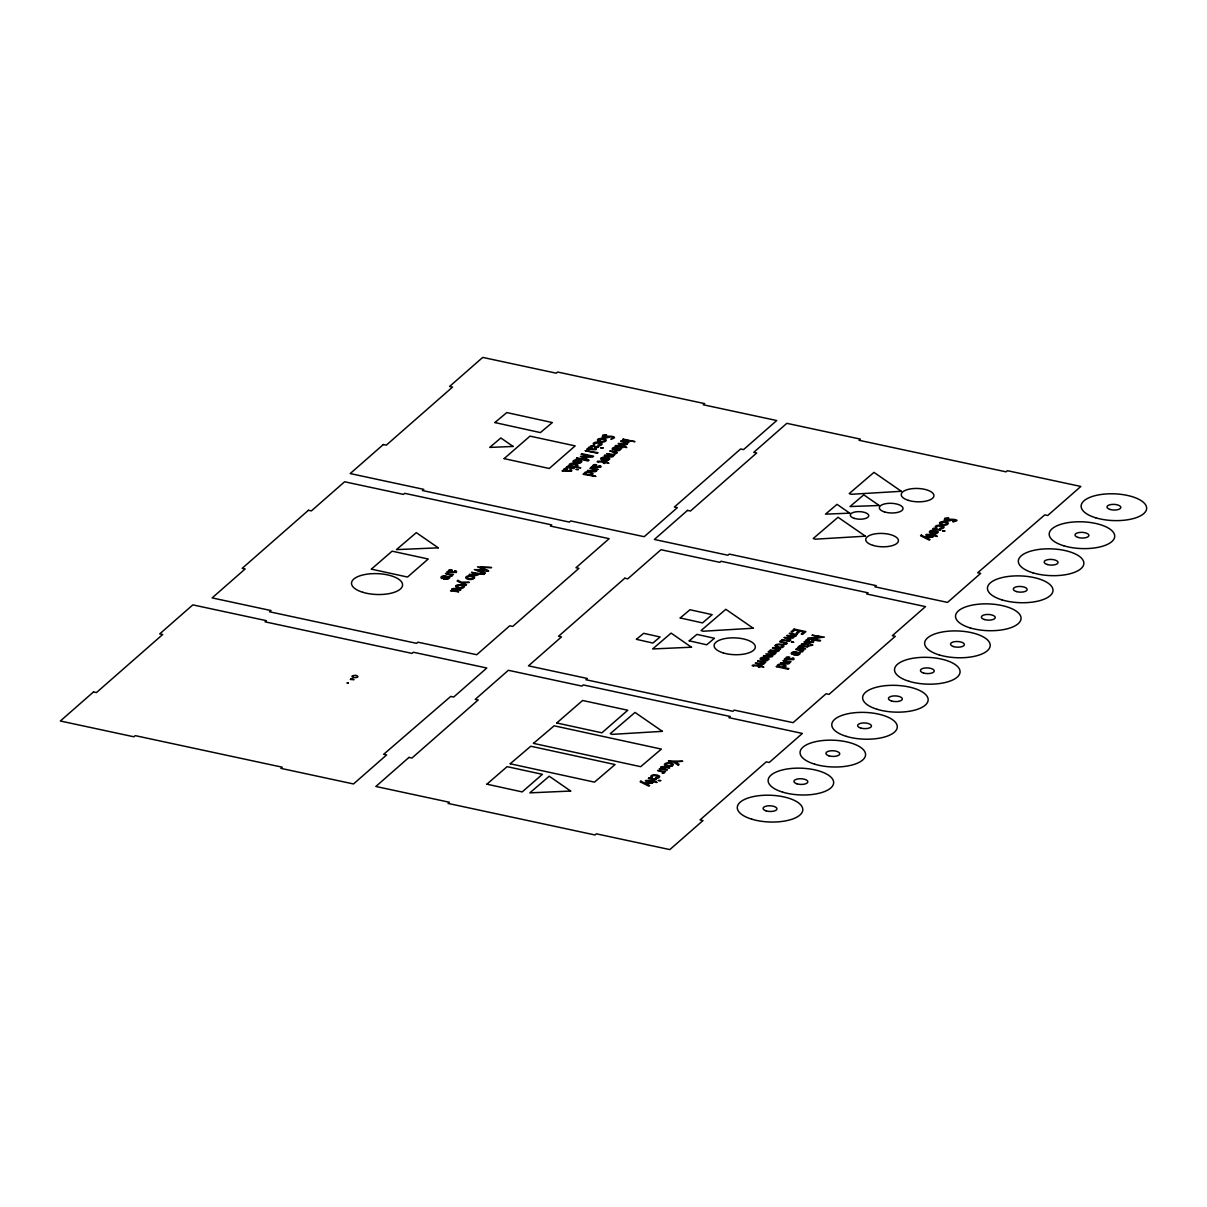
<?xml version="1.0" encoding="UTF-8"?>
<svg xmlns="http://www.w3.org/2000/svg" width="1207" height="1207" viewBox="0 0 1207 1207"><rect width="100%" height="100%" fill="white"/><g stroke="black" fill="none" stroke-linecap="round" stroke-linejoin="round"><path stroke-width="1.5" d="M927.172 535.289L927.187 535.123A1.946 0.8 2.1 0 1 927.338 534.882L932.936 535.546L931.955 536.406L933.192 536.677L934.173 535.817L937.16 536.451M598.627 462.115L598.642 461.949A1.946 0.8 2.1 0 1 598.793 461.708L604.375 462.372L603.394 463.232L604.647 463.503L605.627 462.643L608.615 463.292M753.606 665.992L753.621 665.826A1.946 0.8 2.1 0 1 753.787 665.585L759.369 666.249L758.388 667.109L759.641 667.38L760.621 666.52L763.609 667.169M802.761 644.644L802.776 644.478A1.946 0.8 2.1 0 1 802.927 644.251L808.509 644.915L807.543 645.76L808.781 646.032L812.688 645.096M447.963 572.405L446.816 572.088A3.033 1.237 2.1 0 1 446.952 571.862L448.717 571.469L448.476 570.549A3.681 1.509 2.1 0 1 448.959 570.081L449.592 569.825A1.931 0.785 2.1 0 1 450.784 569.719A2.384 0.981 2.1 0 1 452.142 569.96L452.399 572.209L454.918 572.148A2.354 0.966 2.1 0 0 455.13 571.756L454.601 571.062M592.441 467.215L591.294 466.973A3.033 1.237 2.1 0 1 591.43 466.747L593.195 466.355L592.954 465.419A3.681 1.509 2.1 0 1 593.437 464.967L594.07 464.71A1.931 0.785 2.1 0 1 595.277 464.604A2.384 0.981 2.1 0 1 596.62 464.846L596.877 467.094L599.396 467.018A2.354 0.966 2.1 0 0 599.607 466.626L599.079 465.932M451.403 571.997L451.569 570.639L449.743 570.639M566.641 470.775L566.883 469.478L565.102 469.327M595.881 466.883L596.183 465.661L594.357 465.419A3.063 1.252 2.1 0 0 594.161 466.49L595.866 466.868M592.26 449.396L592.003 447.148A2.384 0.981 2.1 0 0 590.661 446.907A1.931 0.785 2.1 0 0 589.469 447.012L588.835 447.269A3.681 1.509 2.1 0 0 588.337 447.722L588.578 448.657L586.889 448.989A3.033 1.237 2.1 0 0 586.677 449.276L587.703 449.638M348.325 683.117L347.224 683.102M347.133 682.89L348.401 682.921M357.589 676.916L357.181 677.233A2.716 1.101 2.1 0 1 354.3 677.565A3.289 1.343 2.1 0 1 353.485 677.414M455.658 585.999L456.427 585.32A4.315 1.765 2.1 0 1 461.33 584.942M597.495 439.71L598.265 439.046M775.196 645.413L775.965 644.749A4.375 1.78 2.1 0 1 780.929 644.236A4.677 1.916 2.1 0 1 782.136 644.523A4.315 1.765 2.1 0 1 783.916 646.258L782.785 647.239A4.315 1.765 2.1 0 1 778.108 647.631A4.677 1.916 2.1 0 1 777.278 647.45M939.514 522.827L940.268 522.163A4.315 1.765 2.1 0 1 945.322 521.65A4.677 1.916 2.1 0 1 946.454 521.937A4.315 1.765 2.1 0 1 948.219 523.672L947.088 524.653A4.315 1.765 2.1 0 1 942.411 525.03A4.677 1.916 2.1 0 1 941.581 524.849M448.023 572.224L456.171 572.48M563.262 471.002L571.394 471.258A4.285 1.75 2.1 0 0 570.986 469.523L569.885 469.779L570.353 470.534A2.354 0.966 2.1 0 1 570.142 470.926L567.652 471.002L567.365 468.738A2.384 0.981 2.1 0 0 566.023 468.497A1.931 0.785 2.1 0 0 564.831 468.603L564.197 468.859A3.681 1.509 2.1 0 0 563.714 469.327L563.956 470.247L562.19 470.639A3.033 1.237 2.1 0 0 562.04 470.866L563.066 471.228M587.9 449.411L596.032 449.653A4.285 1.75 2.1 0 0 595.624 447.933L594.523 448.189M592.501 467.094L600.648 467.35A4.285 1.75 2.1 0 0 600.226 465.63L599.125 465.872M785.531 659.369L793.663 659.625A4.285 1.75 2.1 0 0 793.255 657.906L792.154 658.147L792.622 658.901A2.354 0.966 2.1 0 1 792.411 659.294L789.921 659.369L789.634 657.121A2.384 0.981 2.1 0 0 788.292 656.88A1.931 0.785 2.1 0 0 787.1 656.985L786.466 657.227A3.681 1.509 2.1 0 0 785.968 657.694L786.225 658.63L784.595 658.886A3.033 1.237 2.1 0 0 784.309 659.248L785.335 659.595M805.175 642.154L813.307 642.411A4.285 1.75 2.1 0 0 812.899 640.676L811.798 640.932M566.792 466.883L566.174 467.426L574.185 468.467L566.822 466.853M585.304 450.664L598.114 452.7M443.527 578.907L446.137 576.614M575.543 462.96L578.153 460.682M445.308 578.5L448.023 577.218A2.203 0.905 2.1 0 1 448.325 577.957A2.882 1.177 2.1 0 1 447.948 578.289L447.812 578.349A1.976 0.815 2.1 0 1 446.409 578.621L445.277 578.515M604.888 455.235L604.269 455.778L611.24 457.031A2.444 0.996 2.1 0 0 612.251 456.85L612.854 456.593A4.164 1.705 2.1 0 0 613.186 456.352M621.288 440.857L620.654 441.4L626.056 442.969A2.127 0.875 2.1 0 1 626.146 443.452L626.086 443.557A2.882 1.177 2.1 0 1 625.769 443.814L618.21 443.542L625.181 444.795A2.444 0.996 2.1 0 0 626.192 444.629L626.81 444.372A4.164 1.705 2.1 0 0 627.127 444.131M603.44 460.244L606.05 457.966M614.77 450.317L617.38 448.023M597.918 469.387L596.002 469.689A3.44 1.403 2.1 0 1 596.439 471.092M614.725 454.677L612.809 454.964A3.44 1.403 2.1 0 1 613.247 456.367M617.199 452.489L609.761 450.95L615.344 452.625L614.469 453.183M628.666 442.441L626.75 442.743A3.44 1.403 2.1 0 1 627.187 444.146M458.539 591.777L450.513 590.766L452.429 590.434A3.395 1.388 2.1 0 1 451.991 589.061M460.274 590.253L460.908 589.71L453.953 588.458A2.384 0.966 2.1 0 0 452.942 588.609L452.353 588.85A3.681 1.509 2.1 0 0 452.037 589.076M757.709 661.014L765.736 662.024L765.087 662.598M780.295 641.219L779.662 641.762L785.259 643.437L784.369 643.98M762.718 660.365L765.329 658.087L764.167 657.921A2.429 0.996 2.1 0 0 762.13 658.268L761.934 658.373M764.499 659.973L767.214 658.675A2.203 0.905 2.1 0 1 767.516 659.429L767.441 659.505A2.882 1.177 2.1 0 1 767.139 659.761L766.867 659.882A1.976 0.815 2.1 0 1 765.6 660.093L764.469 659.988M787.115 643.301L780.326 641.189M797.269 634.384L795.353 634.686A3.44 1.403 2.1 0 1 795.79 636.089M933.433 528.41L932.815 528.953L940.826 529.994L933.464 528.379M649.034 777.957L648.415 778.5L656.427 779.541L649.064 777.927M659.444 768.829L661.33 768.542A3.395 1.388 2.1 0 1 660.878 767.169M798.189 647.254L797.571 647.797L805.582 648.838L800.09 647.193A2.022 0.83 2.1 0 1 800.12 646.726A2.474 1.011 2.1 0 1 800.407 646.484L807.936 646.771L800.995 645.519A2.384 0.966 2.1 0 0 799.985 645.67L799.396 645.911A3.681 1.509 2.1 0 0 799.079 646.137A3.395 1.388 2.1 0 0 799.502 647.495L798.234 647.239M931.985 533.419L934.595 531.14M793.829 654.828L796.439 652.534L795.277 652.384A2.429 0.996 2.1 0 0 793.24 652.731L793.044 652.821M797.465 652.806L795.609 654.435L796.711 654.556A1.976 0.815 2.1 0 0 797.978 654.345L798.249 654.209A2.882 1.177 2.1 0 0 798.566 653.968L798.627 653.892A2.203 0.905 2.1 0 0 798.34 653.138L797.495 652.776M790.329 662.221L790.947 661.662L782.936 660.621L788.337 662.19A2.127 0.875 2.1 0 1 788.427 662.673L788.367 662.779A2.882 1.177 2.1 0 1 788.05 663.035L780.491 662.779L787.462 664.031A2.444 0.996 2.1 0 0 788.473 663.85L789.076 663.594A4.164 1.705 2.1 0 0 789.408 663.352A3.44 1.403 2.1 0 0 789.001 661.964L790.283 662.236M678.289 765.132L679.103 764.423L675.332 761.994M595.172 443.165L594.779 443.482A2.414 0.981 2.1 0 0 594.795 444.131L594.085 444.855A4.406 1.795 2.1 0 1 593.814 442.894L594.915 442.381A3.757 1.539 2.1 0 1 596.756 442.124L598.461 442.23A5.763 2.354 2.1 0 1 599.773 442.486L601.373 443.12A3.877 1.584 2.1 0 1 602.021 444.085L601.795 444.598A4.406 1.795 2.1 0 1 598.37 445.73L597.842 445.142L598.944 444.991A2.429 0.996 2.1 0 0 600.12 444.614A3.033 1.237 2.1 0 0 600.377 444.387L600.452 444.297A2.339 0.951 2.1 0 0 600.196 443.588L596.635 442.818M589.604 447.812C591.641 446.394 592.803 450.513 589.544 448.808A3.063 1.252 2.1 0 1 589.559 447.812M806.895 640.57C808.901 639.152 810.108 643.256 806.819 641.551A3.063 1.252 2.1 0 1 806.849 640.555M574.773 460.968L575.06 460.802A2.354 0.966 2.1 0 1 577.006 460.516L578.078 460.652M614.001 448.31L614.288 448.144A2.354 0.966 2.1 0 1 616.234 447.857L617.305 448.008M602.655 458.253L602.942 458.087A2.354 0.966 2.1 0 1 604.888 457.8L605.959 457.936M442.743 576.901L443.029 576.735A2.429 0.996 2.1 0 1 444.945 576.508L446.047 576.599M931.216 531.427L931.502 531.261A2.429 0.996 2.1 0 1 933.403 531.02M948.581 518.271L946.047 518.663A3.334 1.358 2.1 0 0 945.413 519.146L945.609 519.84A1.946 0.8 2.1 0 0 946.514 520.202C950.422 517.954 963.518 520.368 952.866 521.665M952.881 521.62L954.043 521.439A2.308 0.935 2.1 0 0 954.828 521.213C955.763 517.682 948.053 522.314 945.805 520.896A3.455 1.418 2.1 0 1 944.221 520.247L944.885 518.18L948.732 518.165M672.133 765.917L673.265 764.936A4.315 1.765 2.1 0 0 671.499 763.201A4.677 1.916 2.1 0 0 670.292 762.915M613.065 449.879L613.775 449.155A2.429 0.996 2.1 0 1 613.744 448.536M601.72 459.822L602.836 459.52M441.807 578.485L442.924 578.168M931.382 532.694L930.28 532.996A4.27 1.735 2.1 0 1 929.692 531.321A5.13 2.097 2.1 0 1 930.039 531.05L930.838 530.658A3.832 1.569 2.1 0 1 932.996 530.311L937.628 531.291A3.802 1.554 2.1 0 1 938.292 532.242L936.647 533.524A3.455 1.418 2.1 0 1 935.274 533.75L932.272 533.494M762.115 659.641L760.998 659.942A4.27 1.735 2.1 0 1 760.41 658.268A5.13 2.097 2.1 0 1 760.772 658.011L761.557 657.604A3.832 1.569 2.1 0 1 763.714 657.257L768.346 658.253A3.802 1.554 2.1 0 1 769.01 659.188L767.38 660.485A3.455 1.418 2.1 0 1 766.007 660.697L762.99 660.44M936.089 527.972L936.813 527.233A2.414 0.981 2.1 0 1 936.783 526.599L937.19 526.282A2.414 0.981 2.1 0 1 938.608 525.996L942.199 526.705A2.339 0.951 2.1 0 1 942.456 527.399L942.38 527.504A3.033 1.237 2.1 0 1 942.124 527.731A2.429 0.996 2.1 0 1 940.962 528.093L939.936 528.168M651.689 777.519L652.414 776.78A2.414 0.981 2.1 0 1 652.384 776.146L652.776 775.829A2.414 0.981 2.1 0 1 654.209 775.543L657.8 776.252A2.339 0.951 2.1 0 1 658.056 776.961A3.033 1.237 2.1 0 1 657.724 777.278M454.647 571.002L455.763 570.745A4.285 1.75 2.1 0 1 456.171 572.48M656.548 777.655L655.537 777.73M812.19 638.624L824.411 637.1L811.934 635.214C839.8 639.423 784.52 635.651 819.87 641.083L820.594 640.449L812.16 638.654M611.134 439.137C620.292 436.783 608.102 435.063 604.496 437.1A1.946 0.8 2.1 0 1 603.606 436.738L603.409 436.029A3.334 1.358 2.1 0 1 604.028 435.546L606.714 435.093L602.866 435.063L602.202 437.13A3.455 1.418 2.1 0 0 603.802 437.779C606.035 439.212 613.76 434.565 612.809 438.096A2.308 0.935 2.1 0 1 612.04 438.337L611.119 439.107M940.057 528.817L940.374 528.817A4.406 1.795 2.1 0 0 943.799 527.7L944.04 527.187A3.877 1.584 2.1 0 0 943.376 526.237L941.777 525.603A5.763 2.354 2.1 0 0 940.464 525.347L938.774 525.241A3.757 1.539 2.1 0 0 936.934 525.498L935.832 525.98A4.406 1.795 2.1 0 0 936.044 527.987M655.642 778.364L655.959 778.364A4.39 1.795 2.1 0 0 659.384 777.263L659.625 776.75A3.877 1.584 2.1 0 0 658.977 775.784L657.377 775.15A5.763 2.354 2.1 0 0 656.065 774.894L654.36 774.788A3.757 1.539 2.1 0 0 652.519 775.045L651.418 775.543A4.39 1.795 2.1 0 0 651.629 777.549M675.694 761.979L682.724 761.24L668.391 760.983L673.189 762.024L678.274 765.147M800.452 651.629L801.327 651.086L795.715 649.426M784.354 637.402L793.542 637.658L786.843 638.065L790.902 639.966L790.178 640.6L784.112 637.613M484.505 569.855L474.366 569.629L484.656 573.657L485.44 572.963C461.149 565.555 503.078 575.95 483.011 568.316M933.449 530.974L934.52 531.11M480.778 567.365L491.611 567.562L477.504 566.868L484.535 569.825M598.491 462.16L597.193 461.828A4.451 1.826 2.1 0 1 597.586 461.285L605.688 461.225L608.705 463.171M927.036 535.335L925.754 535.003A4.451 1.81 2.1 0 1 926.146 534.46L934.233 534.399L937.266 536.33M802.625 644.689L801.342 644.372A4.451 1.81 2.1 0 1 801.72 643.829L809.822 643.769L812.673 645.066M753.485 666.038L752.187 665.706A4.451 1.81 2.1 0 1 752.58 665.178L760.682 665.102L763.699 667.049M615.057 450.377L618.059 450.649A3.455 1.418 2.1 0 0 619.432 450.422L621.062 449.14A3.802 1.554 2.1 0 0 620.413 448.189L615.781 447.193A3.832 1.569 2.1 0 0 613.624 447.556L612.824 447.948A5.13 2.097 2.1 0 0 612.507 448.219A4.27 1.735 2.1 0 0 613.02 449.894M603.711 460.32L606.729 460.576A3.455 1.418 2.1 0 0 608.102 460.365L609.731 459.067A3.802 1.554 2.1 0 0 609.067 458.132L604.435 457.136A3.832 1.569 2.1 0 0 602.278 457.483L601.493 457.875A5.13 2.097 2.1 0 0 601.161 458.162M575.83 463.035L578.832 463.292A3.455 1.418 2.1 0 0 580.205 463.066L581.834 461.783A3.802 1.554 2.1 0 0 581.186 460.833L576.554 459.852A3.832 1.569 2.1 0 0 574.396 460.199L573.597 460.591A5.13 2.097 2.1 0 0 573.28 460.878A4.27 1.735 2.1 0 0 573.793 462.553L574.547 461.798A2.429 0.996 2.1 0 1 574.517 461.195M443.799 578.968L446.816 579.239A3.455 1.418 2.1 0 0 448.189 579.013L449.819 577.731A3.802 1.554 2.1 0 0 449.155 576.78L444.523 575.784A3.832 1.569 2.1 0 0 442.365 576.146L441.581 576.539A5.13 2.097 2.1 0 0 441.249 576.81A4.27 1.735 2.1 0 0 441.777 578.485M794.1 654.903L797.118 655.16A3.455 1.418 2.1 0 0 798.491 654.933L800.12 653.651A3.802 1.554 2.1 0 0 799.456 652.7L794.825 651.72A3.832 1.569 2.1 0 0 792.682 652.067L791.883 652.459A5.13 2.097 2.1 0 0 791.551 652.746A4.27 1.735 2.1 0 0 792.079 654.42L792.893 653.741A2.429 0.996 2.1 0 1 792.788 653.062M621.303 440.827L628.696 442.426M626.554 447.556L623.566 446.907L622.586 447.767L621.349 447.495L622.329 446.635L616.747 445.987A1.946 0.8 2.1 0 0 616.581 446.213L615.148 446.092A4.451 1.826 2.1 0 1 615.54 445.564L623.642 445.489L626.659 447.435M598.838 446.846L590.811 445.836L598.159 447.45M617.154 452.504L615.751 452.203L616.551 452.836A2.444 0.996 2.1 0 1 616.49 453.455L614.288 453.259M592.29 449.396L594.779 449.321A2.354 0.966 2.1 0 0 594.991 448.944L594.478 448.235M614.74 454.647L606.714 453.636L612.115 455.19A2.127 0.875 2.1 0 1 612.205 455.688L612.13 455.778A2.882 1.177 2.1 0 1 611.828 456.035L604.918 455.205M585.274 450.694L597.435 453.304M590.57 467.788L597.948 469.372M589.891 468.376L595.307 469.915A2.127 0.875 2.1 0 1 595.413 470.398L595.338 470.504A2.882 1.177 2.1 0 1 595.021 470.76L587.477 470.504L594.432 471.756A2.444 0.996 2.1 0 0 595.443 471.575L596.062 471.318A4.164 1.705 2.1 0 0 596.394 471.077M569.885 465.54L568.014 465.811L580.793 467.878L574.909 466.596A3.5 1.433 2.1 0 0 577.504 465.917A3.576 1.463 2.1 0 0 577.715 464.77L575.573 463.699A6.427 2.625 2.1 0 0 574.245 463.443L571.786 463.352A3.365 1.373 2.1 0 0 570.232 463.699L569.991 463.82A4.043 1.645 2.1 0 0 569.583 464.092A3.546 1.448 2.1 0 0 569.885 465.54M566.611 470.775L564.906 470.413A3.063 1.252 2.1 0 1 564.936 469.402M797.299 634.369L789.257 633.358L794.659 634.912A2.127 0.875 2.1 0 1 794.749 635.395L794.689 635.501A2.882 1.177 2.1 0 1 794.372 635.757L786.813 635.501L793.784 636.753A2.444 0.996 2.1 0 0 794.794 636.572L795.413 636.315A4.164 1.705 2.1 0 0 795.73 636.074M804.978 642.38L803.953 642.018A3.033 1.237 2.1 0 1 804.103 641.792L805.869 641.4L805.627 640.464A3.681 1.509 2.1 0 1 806.11 640.012L806.744 639.755A1.931 0.785 2.1 0 1 807.936 639.65A2.384 0.981 2.1 0 1 809.293 639.891L809.55 642.139L812.07 642.064A2.354 0.966 2.1 0 0 812.281 641.686L811.753 640.977M787.07 643.316L785.651 643.014L786.451 643.633A2.444 0.996 2.1 0 1 786.406 644.266L784.188 644.07M451.373 571.997L449.683 571.635A3.063 1.252 2.1 0 1 449.698 570.624M796.394 648.838L803.771 650.422L801.735 650.664L802.534 651.282A2.444 0.996 2.1 0 1 802.474 651.901L800.256 651.705M773.083 647.525L780.476 649.11L778.53 649.441A3.44 1.403 2.1 0 1 778.968 650.845A4.164 1.705 2.1 0 1 778.575 651.071L777.972 651.327A2.444 0.996 2.1 0 1 776.961 651.493L769.96 650.271L777.549 650.513A2.882 1.177 2.1 0 0 777.866 650.256L777.927 650.151A2.127 0.875 2.1 0 0 777.836 649.668L772.405 648.129M460.244 590.283L453.379 589.423A2.474 1.011 2.1 0 0 453.078 589.665A2.022 0.83 2.1 0 0 453.063 590.132L458.569 591.747M757.679 661.044L763.096 662.583A2.127 0.875 2.1 0 1 763.201 663.065L763.126 663.171A2.882 1.177 2.1 0 1 762.809 663.412L755.265 663.156L762.221 664.408A2.444 0.996 2.1 0 0 763.231 664.242L763.85 663.986A4.164 1.705 2.1 0 0 764.182 663.744A3.44 1.403 2.1 0 0 763.759 662.356L765.042 662.628M788.956 668.633L782.89 667.335A3.576 1.463 2.1 0 0 785.848 665.54L783.69 664.484A6.427 2.625 2.1 0 0 782.362 664.212L779.918 664.122A3.365 1.373 2.1 0 0 778.349 664.484L778.108 664.604A4.043 1.645 2.1 0 0 777.7 664.876A3.546 1.448 2.1 0 0 778.002 666.324L776.131 666.596L788.262 669.236M659.414 768.859L667.441 769.87L661.964 768.225A2.022 0.83 2.1 0 1 661.979 767.758A2.474 1.011 2.1 0 1 662.281 767.531L669.794 767.818L662.854 766.551A2.384 0.966 2.1 0 0 661.843 766.717L661.255 766.958A3.681 1.509 2.1 0 0 660.938 767.169M656.759 782.498L653.772 781.864L652.791 782.724L651.554 782.453L652.534 781.593L646.937 780.929A1.946 0.8 2.1 0 0 646.786 781.17L645.353 781.05A4.451 1.81 2.1 0 1 645.73 780.507L653.832 780.446L656.849 782.377M482.438 568.09L480.748 567.381M931.427 532.634L930.989 532.257A2.429 0.996 2.1 0 1 930.959 531.653M602.881 459.46L602.444 459.082A2.429 0.996 2.1 0 1 602.399 458.479M762.039 659.505L761.708 659.203A2.429 0.996 2.1 0 1 761.677 658.6M442.954 578.108L442.516 577.746A2.429 0.996 2.1 0 1 442.486 577.127M353.726 677.459A2.716 1.101 2.1 0 1 352.429 676.101M352.685 675.89A2.716 1.101 2.1 0 1 355.944 675.513M357.694 676.81A2.716 1.116 2.1 0 0 356.548 675.603A3.259 1.328 2.1 0 0 355.763 675.422M352.188 676.026A3.078 1.252 2.1 0 1 352.429 675.814M657.785 777.217A2.339 0.951 2.1 0 1 656.653 777.58M672.284 765.796A4.315 1.765 2.1 0 1 667.592 766.189M670.368 762.93A4.315 1.765 2.1 0 0 665.449 763.443L664.559 764.091A4.375 1.78 2.1 0 0 666.626 766.128A4.677 1.916 2.1 0 0 667.456 766.294M761.964 658.6A2.882 1.177 2.1 0 1 762.205 658.373M777.353 647.465A4.315 1.765 2.1 0 1 775.301 645.458M793.09 653.047A2.882 1.177 2.1 0 1 793.316 652.836M442.773 577.127A2.882 1.177 2.1 0 1 443.014 576.916M461.391 584.807A4.677 1.916 2.1 0 1 462.598 585.093A4.315 1.765 2.1 0 1 464.378 586.828L463.247 587.824A4.315 1.765 2.1 0 1 458.554 588.201A4.677 1.916 2.1 0 1 457.725 588.02A4.315 1.765 2.1 0 1 455.763 586.029M574.804 461.18A2.882 1.177 2.1 0 1 575.045 460.968M595.096 443.225A2.414 0.981 2.1 0 1 596.605 442.878M598.385 439.061A4.315 1.765 2.1 0 1 603.319 438.548A4.677 1.916 2.1 0 1 604.435 438.82A4.315 1.765 2.1 0 1 606.216 440.555L605.084 441.536A4.315 1.765 2.1 0 1 600.407 441.928A4.677 1.916 2.1 0 1 599.577 441.747M599.653 441.762A4.315 1.765 2.1 0 1 597.601 439.755M602.7 458.479A2.882 1.177 2.1 0 1 602.927 458.253M601.69 459.837A4.27 1.735 2.1 0 1 601.131 458.147M614.031 448.536A2.882 1.177 2.1 0 1 614.272 448.31M931.246 531.638A2.882 1.177 2.1 0 1 931.487 531.427M941.792 524.758A4.315 1.765 2.1 0 1 939.755 522.737M576.161 469.448L578.425 469.523L576.192 469.357M600.799 447.842L603.062 447.933L600.799 447.842M658.403 780.507L660.667 780.597L658.403 780.507M791.49 642.154L793.753 642.245L791.536 642.064M942.803 530.959L945.066 531.035L942.818 530.914M438.277 547.827L396.424 549.623L416.324 532.649L438.277 547.827M513.111 446.454L489.74 447.405L500.845 437.975L513.111 446.454M570.67 791.038L529.828 792.863L549.23 776.222L570.67 791.038M662.387 731.351L612.296 734.354L610.229 733.69L635.018 712.432L662.387 731.351M691.52 647.208L652.625 648.959L671.107 633.102L691.52 647.284M753.213 628.228L703.123 631.231L701.041 630.552L725.829 609.309L753.213 628.228M849.803 513.156L825.482 514.152L837.039 504.345L849.803 513.201M865.404 536.18L815.328 539.182L813.246 538.503L838.035 517.26L865.404 536.18M879.013 505.356L863.79 494.84L850 506.548L878.968 505.492M901.342 491.294L851.252 494.282L849.185 493.618L873.974 472.375L901.342 491.294M789.303 658.192L788.91 659.143L787.175 658.781A3.063 1.252 2.1 0 1 787.19 657.77L789.303 658.192M451.086 575.301L450.105 576.373L452.157 575.98A2.429 0.996 2.1 0 0 452.233 575.347L451.403 574.728L453.44 574.517L445.443 573.476L451.071 575.377M663.247 772.269L662.266 773.34L664.333 772.948A2.429 0.996 2.1 0 0 664.393 772.314L663.744 771.786L665.615 771.484L657.604 770.443L663.247 772.269M771.409 655.688L763.518 655.914L769.628 657.136L772.389 656.548A3.093 1.267 2.1 0 0 772.631 655.839L771.771 655.069L774.834 654.36A2.791 1.147 2.1 0 0 774.924 653.877L774.23 653.198L776.192 652.866L768.799 651.282L768.12 651.886L773.702 653.862L765.811 653.907L771.409 655.688M371.394 569.146L407.528 577.052L428.229 559.007L392.094 551.177L371.409 569.101M494.855 422.556L540.389 432.589L552.338 422.556L506.804 412.568L494.855 422.556M504.134 458.63L549.26 468.482L575.151 445.896L530.009 436.134L504.149 458.585M486.919 784.188L522.178 791.913L542.396 774.336L507.121 766.656L486.964 784.097M510.199 763.775L594.478 782.136L615.057 764.544L530.778 746.228L510.214 763.744M533.464 743.376L640.676 766.686L661.361 749.094L554.149 725.814L533.464 743.376M556.744 722.978L601.886 732.815L627.761 710.244L582.619 700.482L556.744 722.978M636.451 639.333L652.851 643.059L660.078 636.979L643.678 633.313L636.496 639.242M680.235 617.954L702.519 622.918L712.145 614.65L689.951 609.746L680.235 617.954M689.212 640.811L706.714 644.794L714.423 638.277L696.907 634.384L689.212 640.811M570.549 464.861L570.519 464.967A2.399 0.981 2.1 0 0 570.971 465.585L571.786 465.917A3.968 1.629 2.1 0 0 572.616 466.113L574.019 466.234A2.489 1.011 2.1 0 0 575.935 465.796A2.806 1.147 2.1 0 0 576.222 465.48L576.267 465.389A2.263 0.92 2.1 0 0 575.965 464.786L574.728 464.288A4.813 1.961 2.1 0 0 573.838 464.107L572.224 464.031A2.082 0.845 2.1 0 0 571.379 464.197L570.911 464.423A3.168 1.298 2.1 0 0 570.594 464.755L570.549 464.861M585.636 473.355L585.621 473.476A2.399 0.981 2.1 0 0 586.059 474.079L586.874 474.426A3.968 1.629 2.1 0 0 587.718 474.623L589.122 474.728A2.489 1.011 2.1 0 0 591.023 474.291A2.806 1.147 2.1 0 0 591.324 473.989L591.37 473.883A2.263 0.92 2.1 0 0 591.068 473.28L589.831 472.782A4.813 1.961 2.1 0 0 588.925 472.616L587.311 472.541A2.082 0.845 2.1 0 0 586.481 472.706L586.014 472.933A3.168 1.298 2.1 0 0 585.697 473.25L585.636 473.355M778.666 665.63L778.636 665.751A2.399 0.981 2.1 0 0 779.088 666.355L779.903 666.702A3.968 1.629 2.1 0 0 780.733 666.883L782.136 667.003A2.489 1.011 2.1 0 0 784.052 666.566A2.806 1.147 2.1 0 0 784.354 666.264L784.384 666.158A2.263 0.92 2.1 0 0 784.082 665.555L782.86 665.057A4.813 1.961 2.1 0 0 781.955 664.876L780.341 664.816A2.082 0.845 2.1 0 0 779.511 664.982L779.179 665.117A3.168 1.298 2.1 0 0 778.711 665.525L778.711 665.525M477.112 574.155L469.101 574.472L475.211 575.694L478.198 574.864A3.153 1.282 2.1 0 0 478.319 574.351L477.64 573.642L484.384 574.351L471.545 572.329L477.112 574.155M474.457 577.987L473.325 578.968A4.315 1.765 2.1 0 1 468.648 579.36A4.677 1.916 2.1 0 1 467.818 579.179A4.315 1.765 2.1 0 1 465.857 577.187L466.505 576.478A4.315 1.765 2.1 0 1 471.56 575.98A4.677 1.916 2.1 0 1 472.691 576.252A4.315 1.765 2.1 0 1 474.457 577.987M580.341 462.025L580.28 462.1A2.882 1.177 2.1 0 1 579.963 462.341L579.692 462.477A1.976 0.815 2.1 0 1 578.425 462.688L577.308 462.583L580.054 461.27A2.203 0.905 2.1 0 1 580.341 462.025M608.237 459.309L608.162 459.384A2.882 1.177 2.1 0 1 607.86 459.641L607.725 459.701A1.976 0.815 2.1 0 1 606.321 459.973L605.19 459.867L607.936 458.554A2.203 0.905 2.1 0 1 608.237 459.309M619.568 449.366L619.508 449.457A2.882 1.177 2.1 0 1 619.191 449.698L618.919 449.819A1.976 0.815 2.1 0 1 617.652 450.03L616.536 449.924L619.282 448.627A2.203 0.905 2.1 0 1 619.568 449.366M936.783 532.483L936.723 532.559A2.882 1.177 2.1 0 1 936.406 532.8L936.134 532.936A1.976 0.815 2.1 0 1 934.867 533.147L933.75 533.041L936.496 531.729A2.203 0.905 2.1 0 1 936.783 532.483M93.497 691.943L60.35 721.001L133.902 736.798L135.229 735.636L282.212 767.199L280.899 768.361L353.515 783.962L386.617 754.933L383.675 754.3L450.739 696.424L453.666 697.058L486.813 668.014L413.367 652.233L412.04 653.394L265.057 621.831L266.385 620.67L192.833 604.873L159.731 633.886L162.673 634.52L96.439 692.577L93.497 691.943M308.434 510.274L242.2 568.331L245.142 568.965L212.13 597.903L270.987 610.546L269.568 611.783L416.566 643.346L417.894 642.184L476.735 654.722L509.746 625.799L512.688 626.433L578.922 568.361L575.98 567.728L609.128 538.684L550.377 526.056L551.705 524.894L404.707 493.331L403.47 494.402L344.614 481.774L311.376 510.908L308.434 510.274M383.343 444.523L350.211 473.566L423.763 489.363L422.435 490.525L569.417 522.103L570.745 520.941L644.191 536.708L677.338 507.649L674.396 507.031L740.63 448.959L743.572 449.592L776.72 420.534L703.274 404.767L704.601 403.606L557.604 372.028L556.276 373.189L482.74 357.408L449.592 386.451L452.534 387.085L386.285 445.157L383.343 444.523M577.112 457.845L576.388 458.479L588.141 460.999L589.107 460.139L583.132 456.97L592.607 457.076L593.588 456.216L581.849 453.696L581.125 454.33L590.766 456.397L580.371 456.382L586.768 459.897L577.112 457.845M457.86 580.371L457.121 581.02L465.842 585.38L466.596 584.731L462.432 582.785L469.282 582.378L461.24 582.121L457.86 580.371M583.705 473.793L583.102 474.321L595.896 476.388L590.012 475.09A3.5 1.433 2.1 0 0 592.607 474.411A3.576 1.463 2.1 0 0 592.818 473.265L590.676 472.209A6.427 2.625 2.1 0 0 589.333 471.937L586.889 471.846A3.365 1.373 2.1 0 0 585.32 472.209L585.078 472.329A4.043 1.645 2.1 0 0 584.686 472.601A3.546 1.448 2.1 0 0 584.988 474.049L583.75 473.778M623.25 439.137L622.525 439.77L634.988 441.656L623.25 439.122M351.448 678.53L350.347 679.481L354.013 679.662L351.448 678.53M687.507 510.395L654.375 539.454L727.912 555.25L729.239 554.088L876.237 585.651L874.909 586.813L947.525 602.414L980.642 573.385L977.7 572.752L1044.764 514.876L1047.691 515.51L1080.838 486.466L1007.392 470.685L1006.065 471.846L859.067 440.283L860.395 439.122L786.843 423.325L753.756 452.338L756.698 452.972L690.449 511.029L687.507 510.395M408.992 757.408L375.86 786.466L449.396 802.263L448.084 803.424L595.066 834.988L596.394 833.826L669.84 849.592L702.987 820.549L700.045 819.915L766.279 761.843L769.221 762.477L802.368 733.434L728.922 717.652L730.25 716.49L583.253 684.927L581.925 686.089L508.373 670.292L475.241 699.351L478.183 699.969L411.934 758.041L408.992 757.408M624.788 578.213L558.539 636.27L561.481 636.904L528.485 665.842L587.341 678.485L585.923 679.722L732.921 711.285L734.248 710.123L793.09 722.661L826.101 693.738L829.028 694.372L895.277 636.3L892.335 635.667L925.482 606.623L866.717 593.995L868.044 592.833L721.047 561.27L719.825 562.341L660.968 549.713L627.731 578.847L624.788 578.213M782.136 639.604L781.502 640.148L789.514 641.189L782.166 639.574M794.131 629.088L791.038 631.789L792.411 632.166L794.855 630.039L798.687 630.869L796.439 632.83L797.872 633.147L800.135 631.186L803.681 631.94L801.252 634.067L802.761 634.324L805.869 631.608L794.131 629.088M640.872 781.155L640.132 781.804L648.853 786.164L649.607 785.501L645.458 783.569L652.293 783.147L644.266 782.89L640.887 781.155M921.288 535.108L920.549 535.757L929.269 540.117L930.024 539.469L925.86 537.522L932.694 537.115L924.668 536.859L921.288 535.108M814.589 764.152A32.785 13.383 2.1 0 0 865.51 755.461A32.785 13.383 2.1 0 0 818.361 741.128A32.785 13.383 2.1 0 0 814.589 764.152M828.953 755.823A6.97 2.852 2.1 0 0 839.77 753.983A6.97 2.852 2.1 0 0 829.752 750.935A6.97 2.852 2.1 0 0 828.953 755.823M751.81 819.191A32.785 13.383 2.1 0 0 802.73 810.516A32.785 13.383 2.1 0 0 755.567 796.167A32.785 13.383 2.1 0 0 751.81 819.191M766.158 810.878A6.97 2.852 2.1 0 0 776.976 809.022A6.97 2.852 2.1 0 0 766.958 805.974A6.97 2.852 2.1 0 0 766.158 810.878M797.012 783.826A6.97 2.852 2.1 0 0 807.845 781.97A6.97 2.852 2.1 0 0 797.812 778.922A6.97 2.852 2.1 0 0 797.012 783.826M782.664 792.139A32.785 13.383 2.1 0 0 833.584 783.464A32.785 13.383 2.1 0 0 786.421 769.115A32.785 13.383 2.1 0 0 782.664 792.139M877.157 709.309A32.785 13.383 2.1 0 0 928.077 700.633A32.785 13.383 2.1 0 0 880.914 686.285A32.785 13.383 2.1 0 0 877.157 709.309M891.505 700.995A6.97 2.852 2.1 0 0 902.338 699.14A6.97 2.852 2.1 0 0 892.305 696.092A6.97 2.852 2.1 0 0 891.505 700.995M860.651 728.032A6.97 2.852 2.1 0 0 871.469 726.192A6.97 2.852 2.1 0 0 861.451 723.144A6.97 2.852 2.1 0 0 860.651 728.032M846.303 736.361A32.785 13.383 2.1 0 0 897.223 727.67A32.785 13.383 2.1 0 0 850.06 713.337A32.785 13.383 2.1 0 0 846.303 736.361M923.446 672.993A6.97 2.852 2.1 0 0 934.263 671.152A6.97 2.852 2.1 0 0 924.245 668.105A6.97 2.852 2.1 0 0 923.446 672.993M909.082 681.321A32.785 13.383 2.1 0 0 960.003 672.631A32.785 13.383 2.1 0 0 912.854 658.283A32.785 13.383 2.1 0 0 909.082 681.321M1002.006 599.879A32.785 13.383 2.1 0 0 1052.926 591.189A32.785 13.383 2.1 0 0 1005.763 576.84A32.785 13.383 2.1 0 0 1002.006 599.879M1016.354 591.551A6.97 2.852 2.1 0 0 1027.172 589.71A6.97 2.852 2.1 0 0 1017.154 586.647A6.97 2.852 2.1 0 0 1016.354 591.551M939.212 654.918A32.785 13.383 2.1 0 0 990.132 646.228A32.785 13.383 2.1 0 0 942.969 631.88A32.785 13.383 2.1 0 0 939.212 654.918M953.56 646.59A6.97 2.852 2.1 0 0 964.393 644.749A6.97 2.852 2.1 0 0 954.36 641.702A6.97 2.852 2.1 0 0 953.56 646.59M984.414 619.538A6.97 2.852 2.1 0 0 995.247 617.697A6.97 2.852 2.1 0 0 985.214 614.65A6.97 2.852 2.1 0 0 984.414 619.538M970.066 627.866A32.785 13.383 2.1 0 0 1020.986 619.176A32.785 13.383 2.1 0 0 973.838 604.828A32.785 13.383 2.1 0 0 970.066 627.866M1063.729 545.76A32.785 13.383 2.1 0 0 1114.649 537.085A32.785 13.383 2.1 0 0 1067.486 522.737A32.785 13.383 2.1 0 0 1063.729 545.76M1078.077 537.447A6.97 2.852 2.1 0 0 1088.91 535.591A6.97 2.852 2.1 0 0 1078.877 532.543A6.97 2.852 2.1 0 0 1078.077 537.447M1047.223 564.499A6.97 2.852 2.1 0 0 1058.041 562.643A6.97 2.852 2.1 0 0 1048.023 559.595A6.97 2.852 2.1 0 0 1047.223 564.499M1032.86 572.812A32.785 13.383 2.1 0 0 1083.795 564.137A32.785 13.383 2.1 0 0 1036.632 549.788A32.785 13.383 2.1 0 0 1032.86 572.812M1110.002 509.445A6.97 2.852 2.1 0 0 1120.835 507.604A6.97 2.852 2.1 0 0 1110.817 504.556A6.97 2.852 2.1 0 0 1110.002 509.445M1095.654 517.773A32.785 13.383 2.1 0 0 1146.575 509.082A32.785 13.383 2.1 0 0 1099.426 494.749A32.785 13.383 2.1 0 0 1095.654 517.773M667.365 765.54A2.852 1.162 2.1 0 0 671.726 764.725A2.852 1.162 2.1 0 0 667.531 763.533A2.852 1.162 2.1 0 0 667.365 765.54M778.002 646.877A2.852 1.162 2.1 0 0 782.362 646.062A2.852 1.162 2.1 0 0 778.168 644.855A2.852 1.162 2.1 0 0 778.002 646.877M723.265 652.927A20.594 8.404 2.1 0 0 755.265 647.465A20.594 8.404 2.1 0 0 725.633 638.458A20.594 8.404 2.1 0 0 723.265 652.927M362.839 592.305A25.543 10.425 2.1 0 0 402.519 585.546A25.543 10.425 2.1 0 0 365.766 574.366A25.543 10.425 2.1 0 0 362.839 592.305M458.464 587.447A2.852 1.162 2.1 0 0 462.824 586.632A2.852 1.162 2.1 0 0 458.63 585.44A2.852 1.162 2.1 0 0 458.464 587.447M468.557 578.606A2.852 1.162 2.1 0 0 472.903 577.791A2.852 1.162 2.1 0 0 468.723 576.584A2.852 1.162 2.1 0 0 468.557 578.606M600.301 441.174A2.852 1.162 2.1 0 0 604.662 440.344A2.852 1.162 2.1 0 0 600.467 439.152A2.852 1.162 2.1 0 0 600.301 441.174M872.993 545.383A16.355 6.669 2.1 0 0 898.385 541.053A16.355 6.669 2.1 0 0 874.864 533.901A16.355 6.669 2.1 0 0 872.993 545.383M854.375 518.391A9.249 3.772 2.1 0 0 868.738 515.947A9.249 3.772 2.1 0 0 855.431 511.904A9.249 3.772 2.1 0 0 854.375 518.391M884.595 511.964A11.859 4.843 2.1 0 0 903.002 508.826A11.859 4.843 2.1 0 0 885.953 503.636A11.859 4.843 2.1 0 0 884.595 511.964M908.509 500.407A16.355 6.669 2.1 0 0 933.901 496.077A16.355 6.669 2.1 0 0 910.38 488.926A16.355 6.669 2.1 0 0 908.509 500.407M942.32 524.276A2.852 1.162 2.1 0 0 946.665 523.461A2.852 1.162 2.1 0 0 942.471 522.269A2.852 1.162 2.1 0 0 942.32 524.276"/></g></svg>
